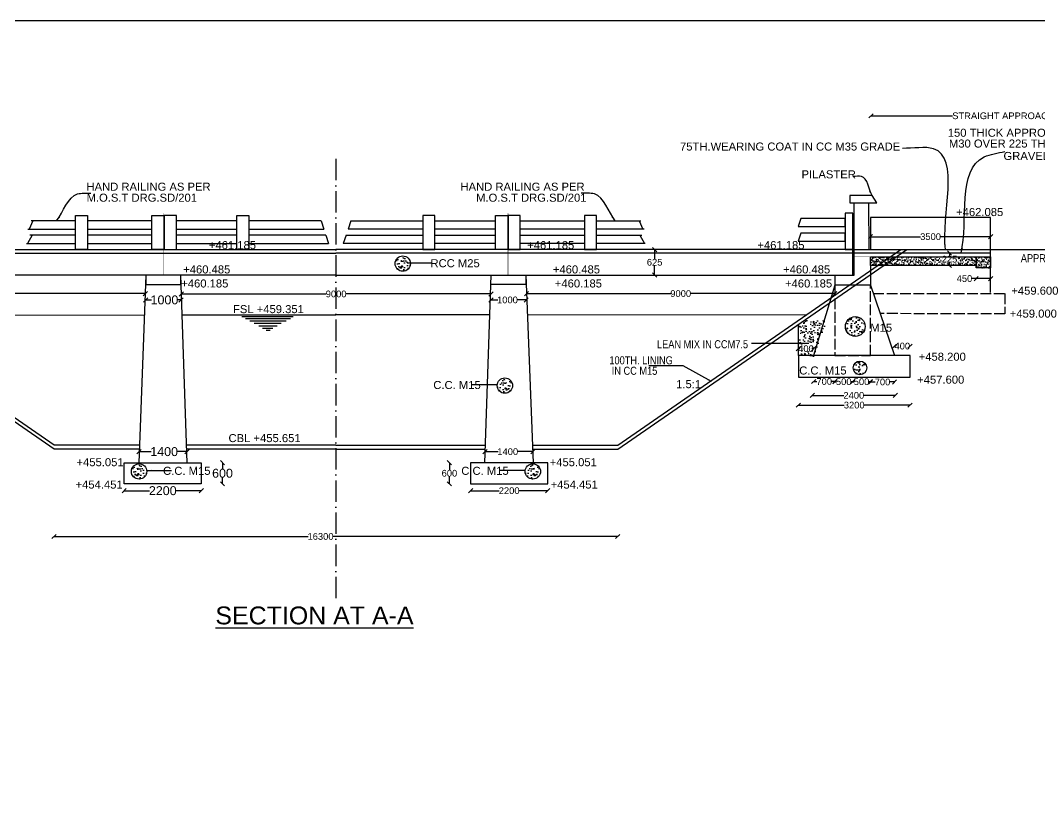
# Model space of a CAD drawing. Header units: millimetres. Extents: x 5124 to 3244763, y 2311 to 45966722.
# Drawn here: x 3200220 to 3223047, y 45949065 to 45966722 of the extents above; entities that cross this region are included whole.
import ezdxf

# ---------------------------------------------------------------- set-up
doc = ezdxf.new("R2010")
doc.units = ezdxf.units.MM
doc.header["$MEASUREMENT"] = 0
doc.linetypes.add('ACAD_ISO02W100', pattern=[15, 12, -3])
doc.linetypes.add('ACAD_ISO10W100', pattern=[18, 12, -3, 0, -3])
for name, color, linetype in [('DIMENSION', 7, 'Continuous'), ('DRAWING', 7, 'Continuous'), ('TEXT', 7, 'Continuous')]:
    doc.layers.add(name, color=color, linetype=linetype)
doc.styles.add('ARIAL NARROW', font='ARIALN.TTF')
doc.styles.get("Standard").update_dxf_attribs({"font": 'arial.ttf', "height": 150})
doc.dimstyles.get("Standard").update_dxf_attribs({"dimtxt": 200, "dimasz": 110, "dimexe": 0.18, "dimexo": 0.0625, "dimgap": 0.09, "dimtad": 0, "dimtih": 1, "dimtoh": 1, "dimdec": 0, "dimzin": 0, "dimdsep": 46, "dimtxsty": 'Standard', "dimblk": 'OBLIQUE', "dimcen": 0.09, "dimse1": 1, "dimse2": 1, "dimadec": 0, "dimazin": 0, "dimtfac": 1, "dimtdec": 0, "dimtofl": 0, "dimtmove": 0, "dimatfit": 3, "dimfxl": 1, "dimtolj": 1, "dimtzin": 0, "dimarcsym": 0})
pattern_1 = [(142.5, (6414575.684, 0), (2.519734324, 77.07295076), [0, -60.8, 0, -68, 0, -65]), (172.5, (6414575.68, 0), (-70.7910682, 112.8858426), [0, -32.8, 0, -54.8, 0, -21]), (212.5, (6414624.884, 0), (-124.56567447, 0.22636214), [0, -20, 0, -72, 0, -94]), (222.5, (6414624.88, 0), (-120.24506418, 35.1070226), [0, -10, 0, -47.2, 0, -54])]

# ---------------------------------------------------------------- blocks, each defined once
blk = doc.blocks.new('_Oblique')
at = {"color": 0, "linetype": 'ByBlock', "lineweight": -2}
blk.add_line((-0.5, -0.5), (0.5, 0.5), dxfattribs=at)
blk = doc.blocks.new('*D30')
at = {"layer": 'Defpoints', "color": 0}
for p in [(3202545, 45956340), (3204273, 45956340), (3204273, 45956186)]:
    blk.add_point(p, dxfattribs=at)
at = {"layer": 'DIMENSION', "color": 0, "lineweight": -2}
for p, q in [((3202545, 45956186), (3203109, 45956186)), ((3204273, 45956186), (3203709, 45956186))]:
    blk.add_line(p, q, dxfattribs=at)
at = {"layer": 'DIMENSION', "color": 0, "lineweight": -2, "xscale": 95, "yscale": 95, "zscale": 95, "rotation": 180}
blk.add_blockref('_Oblique', (3202545, 45956186), dxfattribs=at)
at = {"layer": 'DIMENSION', "color": 0, "lineweight": -2, "xscale": 95, "yscale": 95, "zscale": 95}
blk.add_blockref('_Oblique', (3204273, 45956186), dxfattribs=at)
at = {"layer": 'DIMENSION', "color": 0, "insert": (3203409, 45956186), "char_height": 200, "attachment_point": 5}
blk.add_mtext('\\A1;2200', dxfattribs=at)
blk = doc.blocks.new('*D31')
at = {"layer": 'Defpoints', "color": 0}
for p in [(3203951, 45957061), (3203951, 45956994), (3202878, 45956957)]:
    blk.add_point(p, dxfattribs=at)
at = {"layer": 'DIMENSION', "color": 0, "lineweight": -2}
for p, q in [((3202878, 45957061), (3203151, 45957061)), ((3203951, 45957061), (3203729, 45957061))]:
    blk.add_line(p, q, dxfattribs=at)
at = {"layer": 'DIMENSION', "color": 0, "lineweight": -2, "xscale": 95, "yscale": 95, "zscale": 95, "rotation": 180}
blk.add_blockref('_Oblique', (3202878, 45957061), dxfattribs=at)
at = {"layer": 'DIMENSION', "color": 0, "lineweight": -2, "xscale": 95, "yscale": 95, "zscale": 95}
blk.add_blockref('_Oblique', (3203951, 45957061), dxfattribs=at)
at = {"layer": 'DIMENSION', "color": 0, "insert": (3203440, 45957061), "char_height": 200, "attachment_point": 5}
blk.add_mtext('\\A1;1400', dxfattribs=at)
blk = doc.blocks.new('*D32')
at = {"layer": 'Defpoints', "color": 0}
for p in [(3203817, 45960873), (3203027, 45960846), (3203817, 45960460)]:
    blk.add_point(p, dxfattribs=at)
at = {"layer": 'DIMENSION', "color": 0, "lineweight": -2}
for p, q in [((3203027, 45960460), (3203158, 45960460)), ((3203817, 45960460), (3203736, 45960460))]:
    blk.add_line(p, q, dxfattribs=at)
at = {"layer": 'DIMENSION', "color": 0, "lineweight": -2, "xscale": 95, "yscale": 95, "zscale": 95, "rotation": 180}
blk.add_blockref('_Oblique', (3203027, 45960460), dxfattribs=at)
at = {"layer": 'DIMENSION', "color": 0, "lineweight": -2, "xscale": 95, "yscale": 95, "zscale": 95}
blk.add_blockref('_Oblique', (3203817, 45960460), dxfattribs=at)
at = {"layer": 'DIMENSION', "color": 0, "insert": (3203447, 45960460), "char_height": 200, "attachment_point": 5}
blk.add_mtext('\\A1;1000', dxfattribs=at)
blk = doc.blocks.new('*D33')
at = {"layer": 'Defpoints', "color": 0}
for p in [(3204273, 45956814), (3204747, 45956814), (3204273, 45956340)]:
    blk.add_point(p, dxfattribs=at)
at = {"layer": 'DIMENSION', "color": 0, "lineweight": -2}
for p, q in [((3204747, 45956814), (3204747, 45956679)), ((3204747, 45956340), (3204747, 45956475))]:
    blk.add_line(p, q, dxfattribs=at)
at = {"layer": 'DIMENSION', "color": 0, "lineweight": -2, "xscale": 95, "yscale": 95, "zscale": 95}
for p, rotation in [((3204747, 45956814), 90), ((3204747, 45956340), 270)]:
    blk.add_blockref('_Oblique', p, dxfattribs=dict(at, rotation=rotation))
at = {"layer": 'DIMENSION', "color": 0, "insert": (3204747, 45956577), "char_height": 200, "attachment_point": 5}
blk.add_mtext('\\A1;600', dxfattribs=at)
blk = doc.blocks.new('*D45')
at = {"layer": 'Defpoints', "color": 0}
for p in [(3203020, 45960662), (3196114, 45960565), (3203020, 45960602)]:
    blk.add_point(p, dxfattribs=at)
at = {"layer": 'DIMENSION', "color": 0, "lineweight": -2}
for p, q in [((3196114, 45960602), (3199343, 45960602)), ((3203020, 45960602), (3199791, 45960602))]:
    blk.add_line(p, q, dxfattribs=at)
at = {"layer": 'DIMENSION', "color": 0, "lineweight": -2, "xscale": 95, "yscale": 95, "zscale": 95, "rotation": 180}
blk.add_blockref('_Oblique', (3196114, 45960602), dxfattribs=at)
at = {"layer": 'DIMENSION', "color": 0, "lineweight": -2, "xscale": 95, "yscale": 95, "zscale": 95}
blk.add_blockref('_Oblique', (3203020, 45960602), dxfattribs=at)
at = {"layer": 'DIMENSION', "color": 0, "insert": (3199567, 45960602), "char_height": 150, "attachment_point": 5}
blk.add_mtext('\\A1;9000', dxfattribs=at)
blk = doc.blocks.new('*D53')
at = {"layer": 'Defpoints', "color": 0}
for p in [(3210303, 45956340), (3212031, 45956340), (3210303, 45956186)]:
    blk.add_point(p, dxfattribs=at)
at = {"layer": 'DIMENSION', "color": 0, "lineweight": -2}
for p, q in [((3210303, 45956186), (3210942, 45956186)), ((3212031, 45956186), (3211392, 45956186))]:
    blk.add_line(p, q, dxfattribs=at)
at = {"layer": 'DIMENSION', "color": 0, "lineweight": -2, "xscale": 95, "yscale": 95, "zscale": 95, "rotation": 180}
blk.add_blockref('_Oblique', (3210303, 45956186), dxfattribs=at)
at = {"layer": 'DIMENSION', "color": 0, "lineweight": -2, "xscale": 95, "yscale": 95, "zscale": 95}
blk.add_blockref('_Oblique', (3212031, 45956186), dxfattribs=at)
at = {"layer": 'DIMENSION', "color": 0, "insert": (3211167, 45956186), "char_height": 150, "attachment_point": 5}
blk.add_mtext('\\A1;2200', dxfattribs=at)
blk = doc.blocks.new('*D54')
at = {"layer": 'Defpoints', "color": 0}
for p in [(3210625, 45957061), (3210625, 45956994), (3211698, 45956957)]:
    blk.add_point(p, dxfattribs=at)
at = {"layer": 'DIMENSION', "color": 0, "lineweight": -2}
for p, q in [((3210625, 45957061), (3210919, 45957061)), ((3211698, 45957061), (3211352, 45957061))]:
    blk.add_line(p, q, dxfattribs=at)
at = {"layer": 'DIMENSION', "color": 0, "lineweight": -2, "xscale": 95, "yscale": 95, "zscale": 95, "rotation": 180}
blk.add_blockref('_Oblique', (3210625, 45957061), dxfattribs=at)
at = {"layer": 'DIMENSION', "color": 0, "lineweight": -2, "xscale": 95, "yscale": 95, "zscale": 95}
blk.add_blockref('_Oblique', (3211698, 45957061), dxfattribs=at)
at = {"layer": 'DIMENSION', "color": 0, "insert": (3211135, 45957061), "char_height": 150, "attachment_point": 5}
blk.add_mtext('\\A1;1400', dxfattribs=at)
blk = doc.blocks.new('*D55')
at = {"layer": 'Defpoints', "color": 0}
for p in [(3210759, 45960873), (3211549, 45960846), (3210759, 45960460)]:
    blk.add_point(p, dxfattribs=at)
at = {"layer": 'DIMENSION', "color": 0, "lineweight": -2}
for p, q in [((3210759, 45960460), (3210912, 45960460)), ((3211549, 45960460), (3211346, 45960460))]:
    blk.add_line(p, q, dxfattribs=at)
at = {"layer": 'DIMENSION', "color": 0, "lineweight": -2, "xscale": 95, "yscale": 95, "zscale": 95, "rotation": 180}
blk.add_blockref('_Oblique', (3210759, 45960460), dxfattribs=at)
at = {"layer": 'DIMENSION', "color": 0, "lineweight": -2, "xscale": 95, "yscale": 95, "zscale": 95}
blk.add_blockref('_Oblique', (3211549, 45960460), dxfattribs=at)
at = {"layer": 'DIMENSION', "color": 0, "insert": (3211129, 45960460), "char_height": 150, "attachment_point": 5}
blk.add_mtext('\\A1;1000', dxfattribs=at)
blk = doc.blocks.new('*D56')
at = {"layer": 'Defpoints', "color": 0}
for p in [(3209829, 45956814), (3210303, 45956814), (3210303, 45956340)]:
    blk.add_point(p, dxfattribs=at)
at = {"layer": 'DIMENSION', "color": 0, "lineweight": -2}
for p, q in [((3209829, 45956814), (3209829, 45956654)), ((3209829, 45956340), (3209829, 45956500))]:
    blk.add_line(p, q, dxfattribs=at)
at = {"layer": 'DIMENSION', "color": 0, "lineweight": -2, "xscale": 95, "yscale": 95, "zscale": 95}
for p, rotation in [((3209829, 45956814), 90), ((3209829, 45956340), 270)]:
    blk.add_blockref('_Oblique', p, dxfattribs=dict(at, rotation=rotation))
at = {"layer": 'DIMENSION', "color": 0, "insert": (3209829, 45956577), "char_height": 150, "attachment_point": 5}
blk.add_mtext('\\A1;600', dxfattribs=at)
blk = doc.blocks.new('*D57')
at = {"layer": 'Defpoints', "color": 0}
for p in [(3221627, 45961176), (3221951, 45961176), (3221627, 45960938)]:
    blk.add_point(p, dxfattribs=at)
at = {"layer": 'DIMENSION', "color": 0, "lineweight": -2}
for p, q in [((3221627, 45960938), (3221532, 45960938)), ((3221951, 45960938), (3221627, 45960938))]:
    blk.add_line(p, q, dxfattribs=at)
at = {"layer": 'DIMENSION', "color": 0, "lineweight": -2, "xscale": 95, "yscale": 95, "zscale": 95, "rotation": 180}
blk.add_blockref('_Oblique', (3221627, 45960938), dxfattribs=at)
at = {"layer": 'DIMENSION', "color": 0, "lineweight": -2, "xscale": 95, "yscale": 95, "zscale": 95}
blk.add_blockref('_Oblique', (3221951, 45960938), dxfattribs=at)
at = {"layer": 'DIMENSION', "color": 0, "insert": (3221364, 45960938), "char_height": 150, "attachment_point": 5}
blk.add_mtext('\\A1;450', dxfattribs=at)
blk = doc.blocks.new('*D58')
at = {"layer": 'Defpoints', "color": 0}
for p in [(3221180, 45961509), (3221030, 45961235), (3221180, 45961235)]:
    blk.add_point(p, dxfattribs=at)
at = {"layer": 'DIMENSION', "color": 0, "lineweight": -2}
for p, q in [((3221030, 45961509), (3221030, 45961449)), ((3221030, 45961235), (3221030, 45961295))]:
    blk.add_line(p, q, dxfattribs=at)
at = {"layer": 'DIMENSION', "color": 0, "lineweight": -2, "xscale": 95, "yscale": 95, "zscale": 95}
for p, rotation in [((3221030, 45961509), 90), ((3221030, 45961235), 270)]:
    blk.add_blockref('_Oblique', p, dxfattribs=dict(at, rotation=rotation))
at = {"layer": 'DIMENSION', "color": 0, "insert": (3221030, 45961372), "char_height": 150, "attachment_point": 5}
blk.add_mtext('\\A1;225', dxfattribs=at)
blk = doc.blocks.new('*D59')
at = {"layer": 'Defpoints', "color": 0}
for p in [(3219259, 45961887), (3219259, 45961877), (3221951, 45961887)]:
    blk.add_point(p, dxfattribs=at)
at = {"layer": 'DIMENSION', "color": 0, "lineweight": -2}
for p, q in [((3219259, 45961877), (3220381, 45961877)), ((3221951, 45961877), (3220828, 45961877))]:
    blk.add_line(p, q, dxfattribs=at)
at = {"layer": 'DIMENSION', "color": 0, "lineweight": -2, "xscale": 95, "yscale": 95, "zscale": 95, "rotation": 180}
blk.add_blockref('_Oblique', (3219259, 45961877), dxfattribs=at)
at = {"layer": 'DIMENSION', "color": 0, "lineweight": -2, "xscale": 95, "yscale": 95, "zscale": 95}
blk.add_blockref('_Oblique', (3221951, 45961877), dxfattribs=at)
at = {"layer": 'DIMENSION', "color": 0, "insert": (3220605, 45961877), "char_height": 150, "attachment_point": 5}
blk.add_mtext('\\A1;3500', dxfattribs=at)
blk = doc.blocks.new('*D60')
at = {"layer": 'Defpoints', "color": 0}
for p in [(3219798, 45959425), (3219798, 45959217), (3220145, 45959217)]:
    blk.add_point(p, dxfattribs=at)
at = {"layer": 'DIMENSION', "color": 0, "lineweight": -2}
for p, q in [((3219798, 45959425), (3219803, 45959425)), ((3220145, 45959425), (3220140, 45959425))]:
    blk.add_line(p, q, dxfattribs=at)
at = {"layer": 'DIMENSION', "color": 0, "lineweight": -2, "xscale": 95, "yscale": 95, "zscale": 95, "rotation": 180}
blk.add_blockref('_Oblique', (3219798, 45959425), dxfattribs=at)
at = {"layer": 'DIMENSION', "color": 0, "lineweight": -2, "xscale": 95, "yscale": 95, "zscale": 95}
blk.add_blockref('_Oblique', (3220145, 45959425), dxfattribs=at)
at = {"layer": 'DIMENSION', "color": 0, "insert": (3219972, 45959425), "char_height": 150, "attachment_point": 5}
blk.add_mtext('\\A1;400', dxfattribs=at)
blk = doc.blocks.new('*D61')
at = {"layer": 'Defpoints', "color": 0}
for p in [(3217645, 45959366), (3217645, 45959217), (3217985, 45959217)]:
    blk.add_point(p, dxfattribs=at)
at = {"layer": 'DIMENSION', "color": 0, "lineweight": -2}
for p, q in [((3217645, 45959366), (3217646, 45959366)), ((3217985, 45959366), (3217984, 45959366))]:
    blk.add_line(p, q, dxfattribs=at)
at = {"layer": 'DIMENSION', "color": 0, "lineweight": -2, "xscale": 95, "yscale": 95, "zscale": 95, "rotation": 180}
blk.add_blockref('_Oblique', (3217645, 45959366), dxfattribs=at)
at = {"layer": 'DIMENSION', "color": 0, "lineweight": -2, "xscale": 95, "yscale": 95, "zscale": 95}
blk.add_blockref('_Oblique', (3217985, 45959366), dxfattribs=at)
at = {"layer": 'DIMENSION', "color": 0, "insert": (3217815, 45959366), "char_height": 150, "attachment_point": 5}
blk.add_mtext('\\A1;400', dxfattribs=at)
blk = doc.blocks.new('*D62')
at = {"layer": 'Defpoints', "color": 0}
for p in [(3219259, 45959217), (3219798, 45959217), (3219259, 45958622)]:
    blk.add_point(p, dxfattribs=at)
at = {"layer": 'DIMENSION', "color": 0, "lineweight": -2}
for p, q in [((3219259, 45958622), (3219364, 45958622)), ((3219798, 45958622), (3219694, 45958622))]:
    blk.add_line(p, q, dxfattribs=at)
at = {"layer": 'DIMENSION', "color": 0, "lineweight": -2, "xscale": 95, "yscale": 95, "zscale": 95, "rotation": 180}
blk.add_blockref('_Oblique', (3219259, 45958622), dxfattribs=at)
at = {"layer": 'DIMENSION', "color": 0, "lineweight": -2, "xscale": 95, "yscale": 95, "zscale": 95}
blk.add_blockref('_Oblique', (3219798, 45958622), dxfattribs=at)
at = {"layer": 'DIMENSION', "color": 0, "insert": (3219529, 45958622), "char_height": 150, "attachment_point": 5}
blk.add_mtext('\\A1;700', dxfattribs=at)
blk = doc.blocks.new('*D47')
at = {"layer": 'Defpoints', "color": 0}
for p in [(3218859, 45958627), (3218859, 45958622), (3219259, 45958622)]:
    blk.add_point(p, dxfattribs=at)
at = {"layer": 'DIMENSION', "color": 0, "lineweight": -2}
for p, q in [((3218859, 45958627), (3218894, 45958627)), ((3219259, 45958627), (3219225, 45958627))]:
    blk.add_line(p, q, dxfattribs=at)
at = {"layer": 'DIMENSION', "color": 0, "lineweight": -2, "xscale": 95, "yscale": 95, "zscale": 95, "rotation": 180}
blk.add_blockref('_Oblique', (3218859, 45958627), dxfattribs=at)
at = {"layer": 'DIMENSION', "color": 0, "lineweight": -2, "xscale": 95, "yscale": 95, "zscale": 95}
blk.add_blockref('_Oblique', (3219259, 45958627), dxfattribs=at)
at = {"layer": 'DIMENSION', "color": 0, "insert": (3219059, 45958627), "char_height": 150, "attachment_point": 5}
blk.add_mtext('\\A1;500', dxfattribs=at)
blk = doc.blocks.new('*D48')
at = {"layer": 'Defpoints', "color": 0}
for p in [(3218462, 45958627), (3218462, 45958622), (3218859, 45958622)]:
    blk.add_point(p, dxfattribs=at)
at = {"layer": 'DIMENSION', "color": 0, "lineweight": -2}
for p, q in [((3218462, 45958627), (3218495, 45958627)), ((3218859, 45958627), (3218826, 45958627))]:
    blk.add_line(p, q, dxfattribs=at)
at = {"layer": 'DIMENSION', "color": 0, "lineweight": -2, "xscale": 95, "yscale": 95, "zscale": 95, "rotation": 180}
blk.add_blockref('_Oblique', (3218462, 45958627), dxfattribs=at)
at = {"layer": 'DIMENSION', "color": 0, "lineweight": -2, "xscale": 95, "yscale": 95, "zscale": 95}
blk.add_blockref('_Oblique', (3218859, 45958627), dxfattribs=at)
at = {"layer": 'DIMENSION', "color": 0, "insert": (3218660, 45958627), "char_height": 150, "attachment_point": 5}
blk.add_mtext('\\A1;500', dxfattribs=at)
blk = doc.blocks.new('*D49')
at = {"layer": 'Defpoints', "color": 0}
for p in [(3217985, 45959217), (3217985, 45958632), (3218462, 45958622)]:
    blk.add_point(p, dxfattribs=at)
at = {"layer": 'DIMENSION', "color": 0, "lineweight": -2}
for p, q in [((3217985, 45958632), (3218058, 45958632)), ((3218462, 45958632), (3218388, 45958632))]:
    blk.add_line(p, q, dxfattribs=at)
at = {"layer": 'DIMENSION', "color": 0, "lineweight": -2, "xscale": 95, "yscale": 95, "zscale": 95, "rotation": 180}
blk.add_blockref('_Oblique', (3217985, 45958632), dxfattribs=at)
at = {"layer": 'DIMENSION', "color": 0, "lineweight": -2, "xscale": 95, "yscale": 95, "zscale": 95}
blk.add_blockref('_Oblique', (3218462, 45958632), dxfattribs=at)
at = {"layer": 'DIMENSION', "color": 0, "insert": (3218223, 45958632), "char_height": 150, "attachment_point": 5}
blk.add_mtext('\\A1;700', dxfattribs=at)
blk = doc.blocks.new('*D50')
at = {"layer": 'Defpoints', "color": 0}
for p in [(3217955, 45958321), (3217955, 45958321), (3219817, 45958312)]:
    blk.add_point(p, dxfattribs=at)
at = {"layer": 'DIMENSION', "color": 0, "lineweight": -2}
for p, q in [((3217955, 45958321), (3218661, 45958321)), ((3219817, 45958321), (3219111, 45958321))]:
    blk.add_line(p, q, dxfattribs=at)
at = {"layer": 'DIMENSION', "color": 0, "lineweight": -2, "xscale": 95, "yscale": 95, "zscale": 95, "rotation": 180}
blk.add_blockref('_Oblique', (3217955, 45958321), dxfattribs=at)
at = {"layer": 'DIMENSION', "color": 0, "lineweight": -2, "xscale": 95, "yscale": 95, "zscale": 95}
blk.add_blockref('_Oblique', (3219817, 45958321), dxfattribs=at)
at = {"layer": 'DIMENSION', "color": 0, "insert": (3218886, 45958321), "char_height": 150, "attachment_point": 5}
blk.add_mtext('\\A1;2400', dxfattribs=at)
blk = doc.blocks.new('*D51')
at = {"layer": 'Defpoints', "color": 0}
for p in [(3217645, 45958872), (3220145, 45958872), (3217645, 45958103)]:
    blk.add_point(p, dxfattribs=at)
at = {"layer": 'DIMENSION', "color": 0, "lineweight": -2}
for p, q in [((3217645, 45958103), (3218671, 45958103)), ((3220145, 45958103), (3219119, 45958103))]:
    blk.add_line(p, q, dxfattribs=at)
at = {"layer": 'DIMENSION', "color": 0, "lineweight": -2, "xscale": 95, "yscale": 95, "zscale": 95, "rotation": 180}
blk.add_blockref('_Oblique', (3217645, 45958103), dxfattribs=at)
at = {"layer": 'DIMENSION', "color": 0, "lineweight": -2, "xscale": 95, "yscale": 95, "zscale": 95}
blk.add_blockref('_Oblique', (3220145, 45958103), dxfattribs=at)
at = {"layer": 'DIMENSION', "color": 0, "insert": (3218895, 45958103), "char_height": 150, "attachment_point": 5}
blk.add_mtext('\\A1;3200', dxfattribs=at)
blk = doc.blocks.new('*D63')
at = {"layer": 'Defpoints', "color": 0}
for p in [(3211556, 45960662), (3211556, 45960602), (3218462, 45960565)]:
    blk.add_point(p, dxfattribs=at)
at = {"layer": 'DIMENSION', "color": 0, "lineweight": -2}
for p, q in [((3211556, 45960602), (3214785, 45960602)), ((3218462, 45960602), (3215233, 45960602))]:
    blk.add_line(p, q, dxfattribs=at)
at = {"layer": 'DIMENSION', "color": 0, "lineweight": -2, "xscale": 95, "yscale": 95, "zscale": 95, "rotation": 180}
blk.add_blockref('_Oblique', (3211556, 45960602), dxfattribs=at)
at = {"layer": 'DIMENSION', "color": 0, "lineweight": -2, "xscale": 95, "yscale": 95, "zscale": 95}
blk.add_blockref('_Oblique', (3218462, 45960602), dxfattribs=at)
at = {"layer": 'DIMENSION', "color": 0, "insert": (3215009, 45960602), "char_height": 150, "attachment_point": 5}
blk.add_mtext('\\A1;9000', dxfattribs=at)
blk = doc.blocks.new('*D52')
at = {"layer": 'Defpoints', "color": 0}
for p in [(3219269, 45964584), (3219269, 45964496), (3225846, 45964496)]:
    blk.add_point(p, dxfattribs=at)
at = {"layer": 'DIMENSION', "color": 0, "lineweight": -2}
for p, q in [((3219269, 45964584), (3221100, 45964584)), ((3225846, 45964584), (3224015, 45964584))]:
    blk.add_line(p, q, dxfattribs=at)
at = {"layer": 'DIMENSION', "color": 0, "lineweight": -2, "xscale": 95, "yscale": 95, "zscale": 95, "rotation": 180}
blk.add_blockref('_Oblique', (3219269, 45964584), dxfattribs=at)
at = {"layer": 'DIMENSION', "color": 0, "lineweight": -2, "xscale": 95, "yscale": 95, "zscale": 95}
blk.add_blockref('_Oblique', (3225846, 45964584), dxfattribs=at)
at = {"layer": 'DIMENSION', "color": 0, "insert": (3222557, 45964584), "char_height": 150, "attachment_point": 5}
blk.add_mtext('\\A1;STRAIGHT APPROACH 15000', dxfattribs=at)
blk = doc.blocks.new('*D64')
at = {"layer": 'Defpoints', "color": 0}
for p in [(3203823, 45960739), (3210760, 45960802), (3210760, 45960594)]:
    blk.add_point(p, dxfattribs=at)
at = {"layer": 'DIMENSION', "color": 0, "lineweight": -2}
for p, q in [((3203823, 45960594), (3207068, 45960594)), ((3210760, 45960594), (3207515, 45960594))]:
    blk.add_line(p, q, dxfattribs=at)
at = {"layer": 'DIMENSION', "color": 0, "lineweight": -2, "xscale": 95, "yscale": 95, "zscale": 95, "rotation": 180}
blk.add_blockref('_Oblique', (3203823, 45960594), dxfattribs=at)
at = {"layer": 'DIMENSION', "color": 0, "lineweight": -2, "xscale": 95, "yscale": 95, "zscale": 95}
blk.add_blockref('_Oblique', (3210760, 45960594), dxfattribs=at)
at = {"layer": 'DIMENSION', "color": 0, "insert": (3207292, 45960594), "char_height": 150, "attachment_point": 5}
blk.add_mtext('\\A1;9000', dxfattribs=at)
blk = doc.blocks.new('*D65')
at = {"layer": 'Defpoints', "color": 0}
for p in [(3214425, 45961587), (3214425, 45961587), (3214425, 45961018)]:
    blk.add_point(p, dxfattribs=at)
at = {"layer": 'DIMENSION', "color": 0, "lineweight": -2}
for p, q in [((3214425, 45961587), (3214425, 45961379)), ((3214425, 45961018), (3214425, 45961226))]:
    blk.add_line(p, q, dxfattribs=at)
at = {"layer": 'DIMENSION', "color": 0, "lineweight": -2, "xscale": 95, "yscale": 95, "zscale": 95}
for p, rotation in [((3214425, 45961587), 90), ((3214425, 45961018), 270)]:
    blk.add_blockref('_Oblique', p, dxfattribs=dict(at, rotation=rotation))
at = {"layer": 'DIMENSION', "color": 0, "insert": (3214425, 45961303), "char_height": 150, "attachment_point": 5}
blk.add_mtext('\\A1;625', dxfattribs=at)
blk = doc.blocks.new('*D66')
at = {"layer": 'Defpoints', "color": 0}
for p in [(3200976, 45957118), (3213599, 45957118), (3213599, 45955160)]:
    blk.add_point(p, dxfattribs=at)
at = {"layer": 'DIMENSION', "color": 0, "lineweight": -2}
for p, q in [((3200976, 45955160), (3206666, 45955160)), ((3213599, 45955160), (3207217, 45955160))]:
    blk.add_line(p, q, dxfattribs=at)
at = {"layer": 'DIMENSION', "color": 0, "lineweight": -2, "xscale": 95, "yscale": 95, "zscale": 95, "rotation": 180}
blk.add_blockref('_Oblique', (3200976, 45955160), dxfattribs=at)
at = {"layer": 'DIMENSION', "color": 0, "lineweight": -2, "xscale": 95, "yscale": 95, "zscale": 95}
blk.add_blockref('_Oblique', (3213599, 45955160), dxfattribs=at)
at = {"layer": 'DIMENSION', "color": 0, "insert": (3206942, 45955160), "char_height": 150, "attachment_point": 5}
blk.add_mtext('\\A1;16300', dxfattribs=at)

msp = doc.modelspace()

# ---------------------------------------------------------------- hatches: boundary and pattern name
at = {"layer": 'DRAWING'}
h = msp.add_hatch(dxfattribs=at)
h.set_pattern_fill('AR-CONC', color=256, scale=30)
h.set_pattern_definition([(50, (87281.4, 6048.5), (215.1780548, -18.8256405), [22.5, -247.5]), (355, (87281.4, 6048.5), (-41.6254001, 225.6576401), [18, -198]), (100.45144446, (87299.33, 6046.93), (173.552654, 206.8319973), [19.1220576, -210.3426336]), (46.1842, (87281.4, 6108.5), (320.1723992, -49.6557842), [33.75, -371.25]), (96.6356355, (87308.1, 6104.36), (280.3985837, 292.2355802), [28.6831026, -315.514128]), (351.184164, (87281.4, 6108.5), (280.3985835, 292.23558), [27, -297.0000003]), (21, (87311.4, 6093.5), (179.07211564, -120.7856672), [22.5, -247.5]), (326, (87311.4, 6093.5), (72.9945996, 217.5450135), [18, -198]), (71.45144474, (87326.33, 6083.43), (252.066713, 96.7593458), [19.122057, -210.3426336]), (37.5, (87281.4, 6048.496), (3.6479566, 99.86815615), [0, -195.6, 0, -201, 0, -198.75]), (7.5, (87281.4, 6048.5), (78.92086123, 118.32351356), [0, -114.6, 0, -191.1, 0, -75.75]), (327.5, (87214.5, 6048.496), (160.14673085, -6.76646152), [0, -75, 0, -234, 0, -310.5]), (317.5, (87184.5, 6048.5), (174.9558508, 30.0314947), [0, -97.5, 0, -155.4, 0, -220.5])])
h.paths.add_polyline_path([(3208955.9, 45961273.2, 1), (3208612, 45961273.2, 1)])
h = msp.add_hatch(dxfattribs=at)
h.set_pattern_fill('AR-SAND', color=256, scale=40)
h.set_pattern_definition(pattern_1)
h.paths.add_polyline_path([(3219840.1, 45961427.5), (3219710.2, 45961427.5), (3219431.3, 45961235), (3219561.2, 45961235)])
h.paths.add_polyline_path([(3219710.2, 45961427.5), (3219259.4, 45961427.5), (3219259.4, 45961235), (3219431.3, 45961235)])
h = msp.add_hatch(dxfattribs=at)
h.set_pattern_fill('AR-SAND', color=256, scale=40)
h.set_pattern_definition(pattern_1)
h.paths.add_polyline_path([(3219840.1, 45961427.5), (3221627.2, 45961427.5), (3221627.2, 45961235), (3219561.2, 45961235)])
h.paths.add_polyline_path([(3221627.2, 45961427.5), (3221950.6, 45961427.5), (3221950.6, 45961175.5), (3221627.2, 45961175.5)])
h = msp.add_hatch(dxfattribs=at)
h.set_pattern_fill('AR-CONC', color=256, scale=30)
h.set_pattern_definition([(130, (6332606.07, -352.7), (-215.1780548, -18.8256405), [22.5, -247.5]), (185, (6332606.07, -352.7), (41.6254001, 225.6576401), [18, -198]), (79.54855554, (6332588.14, -354.27), (-173.552654, 206.8319973), [19.1220576, -210.3426336]), (133.8158, (6332606.07, -292.7), (-320.1723992, -49.6557842), [33.75, -371.25]), (83.3643645, (6332579.4, -296.84), (-280.3985837, 292.2355802), [28.6831026, -315.514128]), (188.815836, (6332606.07, -292.7), (-280.3985835, 292.23558), [27, -297.0000003]), (159, (6332576.07, -307.7), (-179.07211564, -120.7856672), [22.5, -247.5]), (214, (6332576.07, -307.7), (-72.9945996, 217.5450135), [18, -198]), (108.54855526, (6332561.15, -317.77), (-252.066713, 96.7593458), [19.122057, -210.3426336]), (142.5, (6332606.07, -352.706), (-3.6479566, 99.86815615), [0, -195.6, 0, -201, 0, -198.75]), (172.5, (6332606.07, -352.71), (-78.92086123, 118.32351356), [0, -114.6, 0, -191.1, 0, -75.75]), (212.5, (6332672.97, -352.71), (-160.14673085, -6.76646152), [0, -75, 0, -234, 0, -310.5]), (222.5, (6332702.97, -352.7), (-174.9558508, 30.0314947), [0, -97.5, 0, -155.4, 0, -220.5])])
h.paths.add_polyline_path([(3217673.6, 45959931.5), (3217769.2, 45959997.5), (3218282, 45959997.5), (3217985.9, 45959189.3), (3217669.6, 45959189.3)])
h = msp.add_hatch(dxfattribs=at)
h.set_pattern_fill('AR-CONC', color=256, scale=30)
h.set_pattern_definition([(130, (6332753.34, -332.57), (-215.1780548, -18.8256405), [22.5, -247.5]), (185, (6332753.34, -332.57), (41.6254001, 225.6576401), [18, -198]), (79.54855554, (6332735.4, -334.13), (-173.552654, 206.8319973), [19.1220576, -210.3426336]), (133.8158, (6332753.34, -272.57), (-320.1723992, -49.6557842), [33.75, -371.25]), (83.3643645, (6332726.66, -276.7), (-280.3985837, 292.2355802), [28.6831026, -315.514128]), (188.815836, (6332753.34, -272.57), (-280.3985835, 292.23558), [27, -297.0000003]), (159, (6332723.34, -287.57), (-179.07211564, -120.7856672), [22.5, -247.5]), (214, (6332723.34, -287.57), (-72.9945996, 217.5450135), [18, -198]), (108.54855526, (6332708.42, -297.63), (-252.066713, 96.7593458), [19.122057, -210.3426336]), (142.5, (6332753.34, -332.566), (-3.6479566, 99.86815615), [0, -195.6, 0, -201, 0, -198.75]), (172.5, (6332753.34, -332.57), (-78.92086123, 118.32351356), [0, -114.6, 0, -191.1, 0, -75.75]), (212.5, (6332820.24, -332.566), (-160.14673085, -6.76646152), [0, -75, 0, -234, 0, -310.5]), (222.5, (6332850.24, -332.57), (-174.9558508, 30.0314947), [0, -97.5, 0, -155.4, 0, -220.5])])
h.paths.add_polyline_path([(3219140.8, 45959864, 1), (3218696.9, 45959864, 1)])
h.paths.add_polyline_path([(3219177.3, 45958936.9, 1), (3218871.4, 45958936.9, 1)])
h = msp.add_hatch(dxfattribs=at)
h.set_pattern_fill('AR-CONC', color=256, scale=30)
h.set_pattern_definition([(130, (6332573.45, 3315.73), (-215.1780548, -18.8256405), [22.5, -247.5]), (185, (6332573.45, 3315.73), (41.6254001, 225.6576401), [18, -198]), (79.54855554, (6332555.52, 3314.16), (-173.552654, 206.8319973), [19.1220576, -210.3426336]), (133.8158, (6332573.45, 3375.73), (-320.1723992, -49.6557842), [33.75, -371.25]), (83.3643645, (6332546.77, 3371.6), (-280.3985837, 292.2355802), [28.6831026, -315.514128]), (188.815836, (6332573.45, 3375.73), (-280.3985835, 292.23558), [27, -297.0000003]), (159, (6332543.45, 3360.73), (-179.07211564, -120.7856672), [22.5, -247.5]), (214, (6332543.45, 3360.73), (-72.9945996, 217.5450135), [18, -198]), (108.54855526, (6332528.53, 3350.66), (-252.066713, 96.7593458), [19.122057, -210.3426336]), (142.5, (6332573.45, 3315.73), (-3.6479566, 99.86815615), [0, -195.6, 0, -201, 0, -198.75]), (172.5, (6332573.45, 3315.73), (-78.92086123, 118.32351356), [0, -114.6, 0, -191.1, 0, -75.75]), (212.5, (6332640.35, 3315.73), (-160.14673085, -6.76646152), [0, -75, 0, -234, 0, -310.5]), (222.5, (6332670.35, 3315.73), (-174.9558508, 30.0314947), [0, -97.5, 0, -155.4, 0, -220.5])])
h.paths.add_polyline_path([(3211242.9, 45958540.5, 1), (3210898.9, 45958540.5, 1)])
h = msp.add_hatch(dxfattribs=at)
h.set_pattern_fill('AR-CONC', color=256, scale=30)
h.set_pattern_definition([(50, (81375.74, 1393.5), (215.1780548, -18.8256405), [22.5, -247.5]), (355, (81375.74, 1393.5), (-41.6254001, 225.6576401), [18, -198]), (100.45144446, (81393.67, 1391.93), (173.552654, 206.8319973), [19.1220576, -210.3426336]), (46.1842, (81375.74, 1453.5), (320.1723992, -49.6557842), [33.75, -371.25]), (96.6356355, (81402.42, 1449.36), (280.3985837, 292.2355802), [28.6831026, -315.514128]), (351.184164, (81375.74, 1453.5), (280.3985835, 292.23558), [27, -297.0000003]), (21, (81405.74, 1438.5), (179.07211564, -120.7856672), [22.5, -247.5]), (326, (81405.74, 1438.5), (72.9945996, 217.5450135), [18, -198]), (71.45144474, (81420.66, 1428.43), (252.066713, 96.7593458), [19.122057, -210.3426336]), (37.5, (81375.74, 1393.5), (3.6479566, 99.86815615), [0, -195.6, 0, -201, 0, -198.75]), (7.5, (81375.74, 1393.5), (78.92086123, 118.32351356), [0, -114.6, 0, -191.1, 0, -75.75]), (327.5, (81308.84, 1393.5), (160.14673085, -6.76646152), [0, -75, 0, -234, 0, -310.5]), (317.5, (81278.84, 1393.5), (174.9558508, 30.0314947), [0, -97.5, 0, -155.4, 0, -220.5])])
h.paths.add_polyline_path([(3203050.3, 45956618.2, 1), (3202706.3, 45956618.2, 1)])
h = msp.add_hatch(dxfattribs=at)
h.set_pattern_fill('AR-CONC', color=256, scale=30)
h.set_pattern_definition([(130, (6333199.95, 1393.5), (-215.1780548, -18.8256405), [22.5, -247.5]), (185, (6333199.95, 1393.5), (41.6254001, 225.6576401), [18, -198]), (79.54855554, (6333182.01, 1391.93), (-173.552654, 206.8319973), [19.1220576, -210.3426336]), (133.8158, (6333199.95, 1453.5), (-320.1723992, -49.6557842), [33.75, -371.25]), (83.3643645, (6333173.26, 1449.36), (-280.3985837, 292.2355802), [28.6831026, -315.514128]), (188.815836, (6333199.95, 1453.5), (-280.3985835, 292.23558), [27, -297.0000003]), (159, (6333169.95, 1438.5), (-179.07211564, -120.7856672), [22.5, -247.5]), (214, (6333169.95, 1438.5), (-72.9945996, 217.5450135), [18, -198]), (108.54855526, (6333155.02, 1428.43), (-252.066713, 96.7593458), [19.122057, -210.3426336]), (142.5, (6333199.945, 1393.5), (-3.6479566, 99.86815615), [0, -195.6, 0, -201, 0, -198.75]), (172.5, (6333199.95, 1393.5), (-78.92086123, 118.32351356), [0, -114.6, 0, -191.1, 0, -75.75]), (212.5, (6333266.845, 1393.5), (-160.14673085, -6.76646152), [0, -75, 0, -234, 0, -310.5]), (222.5, (6333296.85, 1393.5), (-174.9558508, 30.0314947), [0, -97.5, 0, -155.4, 0, -220.5])])
h.paths.add_polyline_path([(3211869.4, 45956618.2, 1), (3211525.4, 45956618.2, 1)])

# ---------------------------------------------------------------- linework, layer by layer
at = {"layer": 'DIMENSION'}
for points in [[(3218796.3, 45962635), (3219398, 45962635), (3219294.9, 45962799.8), (3218796.3, 45962799.8)], [(3218689.6, 45962286.4), (3217699.2, 45962286.4), (3217642.4, 45962107.6), (3218689.6, 45962107.6)], [(3218689.6, 45961957.8), (3217699.2, 45961957.8), (3217642.4, 45961779), (3218689.6, 45961779)], [(3219259.4, 45961427.5), (3221627.2, 45961427.5), (3221627.2, 45961235), (3219259.4, 45961235)], [(3221627.2, 45961427.5), (3221950.6, 45961427.5), (3221950.6, 45961175.5), (3221627.2, 45961175.5)], [(3220145.1, 45959216.9), (3217645.1, 45959216.9), (3217645.1, 45958726.2), (3220145.1, 45958726.2)]]:
    msp.add_lwpolyline(points, close=True, dxfattribs=at)
for points in [[(3218861, 45961018.3), (3218894.4, 45961018.3), (3218894.4, 45962635), (3219217.6, 45962635), (3219219.4, 45961587)], [(3207287.8, 45961018.3), (3195714.7, 45961018.3), (3195714.7, 45962403.8), (3195886.1, 45962403.8), (3195886.1, 45961587), (3195714.7, 45961587), (3183540.6, 45961587)], [(3200500.2, 45962234), (3200417.3, 45962047.8)], [(3206954.6, 45962234), (3207016.2, 45962047.8)], [(3207287.8, 45961018.3), (3218861, 45961018.3), (3218861, 45962403.8), (3218689.6, 45962403.8), (3218689.6, 45961587), (3218861, 45961587), (3231035.1, 45961587)], [(3207621.1, 45962234), (3207559.4, 45962047.8)], [(3214075.5, 45962234), (3214158.4, 45962047.8)], [(3221950.6, 45960628.1), (3221950.6, 45962307.8), (3219258.6, 45962307.8), (3219258.6, 45961587)], [(3200482.6, 45961912.7), (3200380.2, 45961726.5)], [(3207061, 45961912.7), (3207122.6, 45961726.5)], [(3207514.7, 45961912.7), (3207453.1, 45961726.5)], [(3214093.1, 45961912.7), (3214195.5, 45961726.5)], [(3200976.4, 45957117.9), (3194504.7, 45961587)], [(3200976.4, 45957207.6), (3194634.5, 45961587)], [(3195714.7, 45961587), (3207287.8, 45961587)], [(3218861, 45961587), (3207287.8, 45961587)], [(3213599.2, 45957207.6), (3219941.1, 45961587)], [(3213599.2, 45957117.9), (3220071, 45961587)], [(3192625, 45961509.3), (3207287.8, 45961509.3)], [(3221950.6, 45961509.3), (3207287.8, 45961509.3)], [(3219259.4, 45961235), (3219259.4, 45960790.4), (3218468.3, 45960790.4), (3218468.3, 45961018.3)], [(3218461.7, 45960790.4), (3217984.8, 45959216.9)], [(3219259.4, 45960790.4), (3219798.4, 45959216.9)], [(3196755.6, 45960122.3), (3202999.3, 45960127)], [(3203842.4, 45960127.7), (3207287.8, 45960127.7)], [(3210733.3, 45960127.7), (3207287.8, 45960127.7)], [(3217820.1, 45960122.3), (3211576.3, 45960127)], [(3217645.1, 45959216.9), (3217646.2, 45959912.6)], [(3202887.2, 45957206.3), (3200976.4, 45957207.6)], [(3202883.7, 45957116.6), (3200976.4, 45957117.9)], [(3207287.8, 45957203.2), (3203943.4, 45957205.5)], [(3207287.8, 45957113.5), (3203946.5, 45957115.8)], [(3207287.8, 45957203.2), (3210632.3, 45957205.5)], [(3207287.8, 45957113.5), (3210629.2, 45957115.8)], [(3211688.5, 45957206.3), (3213599.2, 45957207.6)], [(3211692, 45957116.6), (3213599.2, 45957117.9)]]:
    msp.add_lwpolyline(points, dxfattribs=at)
at = {"layer": 'DIMENSION', "const_width": 10}
for points in [[(3203433.9, 45961018.3), (3203433.9, 45962401.7)], [(3211141.8, 45961018.3), (3211141.8, 45962401.7)], [(3218894.4, 45961427.5), (3221950.6, 45961427.5)]]:
    msp.add_lwpolyline(points, dxfattribs=at)
at = {"layer": 'DRAWING'}
for points in [[(3179889.2, 45966722.4), (3244762.8, 45966722.4), (3244762.8, 45923615.6), (3179889.2, 45923615.6)], [(3201722.3, 45961587), (3201453.3, 45961587), (3201453.3, 45962353.9), (3201722.3, 45962353.9)], [(3203433.9, 45961587), (3203164.9, 45961587), (3203164.9, 45962353.9), (3203433.9, 45962353.9)], [(3203441.7, 45961587), (3203716.8, 45961587), (3203716.8, 45962350.7), (3203441.7, 45962350.7)], [(3205340.1, 45961587), (3205071.1, 45961587), (3205071.1, 45962353.9), (3205340.1, 45962353.9)], [(3209235.6, 45961587), (3209504.6, 45961587), (3209504.6, 45962353.9), (3209235.6, 45962353.9)], [(3211134, 45961587), (3210858.9, 45961587), (3210858.9, 45962350.7), (3211134, 45962350.7)], [(3211141.8, 45961587), (3211410.8, 45961587), (3211410.8, 45962353.9), (3211141.8, 45962353.9)], [(3212853.4, 45961587), (3213122.4, 45961587), (3213122.4, 45962353.9), (3212853.4, 45962353.9)], [(3202545.1, 45956814.4), (3204273, 45956814.4), (3204273, 45956339.6), (3202545.1, 45956339.6)], [(3212030.6, 45956814.4), (3210302.7, 45956814.4), (3210302.7, 45956339.6), (3212030.6, 45956339.6)]]:
    msp.add_lwpolyline(points, close=True, dxfattribs=at)
at = {"layer": 'DRAWING', "linetype": 'ACAD_ISO10W100', "ltscale": 40}
for points in [[(3207287.8, 45963619.5), (3207287.8, 45954877)], [(3207287.8, 45963619.5), (3207287.8, 45953758.5)]]:
    msp.add_lwpolyline(points, dxfattribs=at)
at = {"layer": 'DRAWING'}
for points in [[(3200384.9, 45962047.8), (3201453.3, 45962047.8), (3201453.3, 45962234), (3200459.8, 45962234)], [(3201722.3, 45962047.8), (3203164.9, 45962047.8), (3203164.9, 45962234), (3201722.3, 45962234)], [(3205070.8, 45962234), (3203716.8, 45962234)], [(3206954.6, 45962234), (3205340.1, 45962234)], [(3207621.1, 45962234), (3209235.6, 45962234)], [(3209504.8, 45962234), (3210858.9, 45962234)], [(3212853.4, 45962047.8), (3211410.8, 45962047.8), (3211410.8, 45962234), (3212853.4, 45962234)], [(3214190.8, 45962047.8), (3213122.4, 45962047.8), (3213122.4, 45962234), (3214115.9, 45962234)], [(3203716.8, 45962047.8), (3205070.8, 45962047.8)], [(3205340.1, 45962047.8), (3207016.2, 45962047.8)], [(3209235.6, 45962047.8), (3207559.4, 45962047.8)], [(3210858.9, 45962047.8), (3209504.8, 45962047.8)], [(3200358.9, 45961726.5), (3201453.3, 45961726.5), (3201453.3, 45961912.7), (3200435.3, 45961912.7)], [(3201722.3, 45961726.5), (3203164.9, 45961726.5), (3203164.9, 45961912.7), (3201722.3, 45961912.7)], [(3205070.8, 45961912.7), (3203716.8, 45961912.7)], [(3207061, 45961912.7), (3205340.1, 45961912.7)], [(3207514.7, 45961912.7), (3209235.6, 45961912.7)], [(3209504.8, 45961912.7), (3210858.9, 45961912.7)], [(3212853.4, 45961726.5), (3211410.8, 45961726.5), (3211410.8, 45961912.7), (3212853.4, 45961912.7)], [(3214216.7, 45961726.5), (3213122.4, 45961726.5), (3213122.4, 45961912.7), (3214140.4, 45961912.7)], [(3203716.8, 45961726.5), (3205070.8, 45961726.5)], [(3205340.1, 45961726.5), (3207122.6, 45961726.5)], [(3209235.6, 45961726.5), (3207453.1, 45961726.5)], [(3210858.9, 45961726.5), (3209504.8, 45961726.5)], [(3203956.9, 45956814.4), (3203811.6, 45961018.3), (3203033.6, 45961018.3), (3202872.1, 45956814.4)], [(3203033.6, 45961018.3), (3203033.6, 45960805.5), (3203815.7, 45960802.5), (3203811.6, 45961018.3)], [(3210618.8, 45956814.4), (3210764.1, 45961018.3), (3211542.1, 45961018.3), (3211703.6, 45956814.4)], [(3211542.1, 45961018.3), (3211542.1, 45960805.5), (3210760, 45960802.5), (3210764.1, 45961018.3)], [(3205183, 45960085.9), (3206330.3, 45960085.9)], [(3205258.9, 45960044), (3206272.1, 45960044)], [(3205356.3, 45959995.3), (3206174.7, 45959995.3)], [(3205453.7, 45959938.8), (3206058.5, 45959938.8)], [(3205557.4, 45959880.8), (3205970.5, 45959880.8)], [(3205643.8, 45959830.5), (3205874.7, 45959830.5)], [(3205725.5, 45959780.3), (3205811.9, 45959780.3)]]:
    msp.add_lwpolyline(points, dxfattribs=at)
at = {"layer": 'DRAWING', "linetype": 'ACAD_ISO02W100', "ltscale": 20}
msp.add_lwpolyline([(3219259.4, 45960790.4), (3218461.7, 45960790.4), (3218461.7, 45959216.9), (3219259.4, 45959216.9)], close=True, dxfattribs=at)
msp.add_lwpolyline([(3219322.1, 45960607.6), (3222269.2, 45960607.6), (3222269.2, 45960148), (3219477.6, 45960153.5)], dxfattribs=at)
at = {"layer": 'DRAWING'}
for centre, radius in [((3208783.9, 45961273.2), 172), ((3218918.9, 45959864), 221.9), ((3219024.3, 45958936.9), 152.9), ((3211070.9, 45958540.5), 172), ((3202878.3, 45956618.2), 172), ((3211697.4, 45956618.2), 172)]:
    msp.add_circle(centre, radius, dxfattribs=at)

# ---------------------------------------------------------------- texts
for p in [(3201703.2, 45962660.4), (3210426.8, 45962660.4)]:
    msp.add_text('M.O.S.T DRG.SD/201', height=180, dxfattribs=at).set_placement(p)
at = {"layer": 'TEXT'}
for s, height, p in [('150 THICK APPROACH SLAB IN RCC', 180, (3220990.7, 45964115.5)), ('75TH.WEARING COAT IN CC M35 GRADE', 180, (3214993.7, 45963805.9)), ('M30 OVER 225 THICK COMPACTED', 180, (3221016.2, 45963873)), ('GRAVEL BASE AT OMC', 180, (3222238.8, 45963595.3)), (' PILASTER', 180, (3217645.9, 45963183.3)), ('HAND RAILING AS PER ', 180, (3201700.7, 45962906.5)), ('HAND RAILING AS PER ', 180, (3210077.2, 45962906.5)), ('+462.085', 180, (3221177.2, 45962338.7)), ('+461.185', 180, (3204442.1, 45961598.1)), ('+461.185', 180, (3211570.8, 45961598.1)), ('+461.185', 180, (3216726.3, 45961598.1)), ('RCC M25', 180, (3209404.3, 45961192.2)), ('+460.485', 180, (3203866.6, 45961053.6)), ('+460.485', 180, (3212146.3, 45961053.6)), ('+460.485', 180, (3217301.8, 45961053.6)), ('+460.185', 180, (3203823.2, 45960738.8)), ('+460.185', 180, (3212189.8, 45960738.8)), ('+460.185', 180, (3217345.3, 45960738.8)), ('+459.600', 180, (3222413.6, 45960577.6)), ('FSL +459.351', 180, (3204982.4, 45960163.9)), ('+459.000', 180, (3222379, 45960063.9)), (' M15 ', 180, (3219184.6, 45959747.8)), ('+458.200', 180, (3220339.3, 45959097.8)), ('C.C. M15 ', 180, (3217663, 45958789.5)), ('C.C. M15  ', 180, (3209468.5, 45958464.1)), ('1.5:1', 180, (3214906.5, 45958483.1)), ('+457.600', 180, (3220304.7, 45958584.2)), ('CBL +455.651', 180, (3204882, 45957274.6)), ('+455.051', 180, (3201477, 45956735.1)), ('+455.051', 180, (3212075, 45956735.1)), ('C.C. M15  ', 180, (3203416.2, 45956541.9)), ('C.C. M15  ', 180, (3210095, 45956541.9)), ('+454.451', 180, (3201455.9, 45956233.9)), ('+454.451', 180, (3212096.2, 45956233.9)), ('%%USECTION AT A-A', 400, (3204586.8, 45953192.2))]:
    msp.add_text(s, height=height, dxfattribs=at).set_placement(p)
at = {"layer": 'TEXT', "style": 'ARIAL NARROW'}
for s, p in [('APPROACH SLAB', (3222625.9, 45961305.3)), ('LEAN MIX IN CCM7.5', (3214478.6, 45959377.7)), ('100TH. LINING', (3213412.2, 45959017.6)), ('IN CC M15', (3213465.6, 45958783.5))]:
    msp.add_text(s, height=180, dxfattribs=at).set_placement(p)

# ---------------------------------------------------------------- dimensions: what is measured, and where the dimension line sits
at = {"layer": 'DIMENSION'}
for base, p1, p2, angle, text, picture, middle in [((3219269.2, 45964584), (3225845.7, 45964496), (3219269.2, 45964496), 180, 'STRAIGHT APPROACH 15000', '*D52', (3222557.4, 45964584)), ((3219258.6, 45961877.1), (3221950.6, 45961886.8), (3219258.6, 45961886.8), 180, '3500', '*D59', (3220604.6, 45961877.1)), ((3214425, 45961587), (3214425, 45961018.3), (3214425, 45961587), 90, '625', '*D65', (3214425, 45961302.7)), ((3221030.1, 45961235), (3221179.9, 45961509.3), (3221179.9, 45961235), 90, '225', '*D58', (3221030.1, 45961372.1)), ((3221627.2, 45960937.6), (3221950.6, 45961175.5), (3221627.2, 45961175.5), 180, '450', '*D57', (3221363.6, 45960937.6)), ((3211555.8, 45960602), (3218461.7, 45960565.4), (3211555.8, 45960661.7), 180, '9000', '*D63', (3215008.8, 45960602)), ((3219798.4, 45959424.6), (3220145.1, 45959216.9), (3219798.4, 45959216.9), 180, '400', '*D60', (3219971.7, 45959424.6)), ((3217645.1, 45959366.1), (3217984.8, 45959216.9), (3217645.1, 45959216.9), 180, '400', '*D61', (3217815, 45959366.1)), ((3217984.8, 45958632), (3218461.7, 45958622.4), (3217984.8, 45959216.9), 180, '700', '*D49', (3218223.3, 45958632)), ((3219259.4, 45958622.4), (3219798.4, 45959216.9), (3219259.4, 45959216.9), 180, '700', '*D62', (3219528.9, 45958622.4)), ((3217645.1, 45958102.9), (3220145.1, 45958871.8), (3217645.1, 45958871.8), 180, '3200', '*D51', (3218895.1, 45958102.9)), ((3218461.7, 45958627.2), (3218859.1, 45958622.4), (3218461.7, 45958622.4), 180, '500', '*D48', (3218660.4, 45958627.2)), ((3218859.1, 45958627.2), (3219259.4, 45958622.4), (3218859.1, 45958622.4), 180, '500', '*D47', (3219059.3, 45958627.2)), ((3217955, 45958321.4), (3219816.6, 45958311.7), (3217955, 45958321.4), 180, '2400', '*D50', (3218885.8, 45958321.4)), ((3204746.5, 45956814.4), (3204273, 45956339.6), (3204273, 45956814.4), 90, '600', '*D33', (3204746.5, 45956577)), ((3209829.2, 45956814.4), (3210302.7, 45956339.6), (3210302.7, 45956814.4), 90, '600', '*D56', (3209829.2, 45956577)), ((3210302.7, 45956185.7), (3212030.6, 45956339.6), (3210302.7, 45956339.6), 180, '2200', '*D53', (3211166.7, 45956185.7))]:
    dim = msp.add_linear_dim(base=base, p1=p1, p2=p2, angle=angle, text=text, dimstyle='Standard', override={"dimasz": 95, "dimarcsym": 1}, dxfattribs=at)
    dim.commit()
    dim.dimension.update_dxf_attribs({"geometry": picture, "text_midpoint": middle})
for base, p1, p2, text, picture, middle in [((3203816.6, 45960459.9), (3203026.9, 45960845.7), (3203816.6, 45960873), '1000', '*D32', (3203446.9, 45960459.9)), ((3213599.2, 45955160), (3200976.4, 45957117.9), (3213599.2, 45957117.9), '16300', '*D66', (3206941.5, 45955160)), ((3203950.7, 45957061.5), (3202877.6, 45956957.4), (3203950.7, 45956994.5), '1400', '*D31', (3203440.4, 45957061.5))]:
    dim = msp.add_linear_dim(base=base, p1=p1, p2=p2, text=text, dimstyle='Standard', override={"dimasz": 95, "dimarcsym": 1}, dxfattribs=at)
    dim.commit()
    dim.dimension.update_dxf_attribs({"geometry": picture, "text_midpoint": middle, "dimtype": 160})
for base, p1, p2, text, picture, middle in [((3210759.1, 45960459.9), (3211548.7, 45960845.7), (3210759.1, 45960873), '1000', '*D55', (3211128.8, 45960459.9)), ((3210625, 45957061.5), (3211698.1, 45956957.4), (3210625, 45956994.5), '1400', '*D54', (3211135.3, 45957061.5))]:
    dim = msp.add_linear_dim(base=base, p1=p1, p2=p2, angle=180, text=text, dimstyle='Standard', override={"dimasz": 95, "dimarcsym": 1}, dxfattribs=at)
    dim.commit()
    dim.dimension.update_dxf_attribs({"geometry": picture, "text_midpoint": middle, "dimtype": 160})
for base, p1, p2, text, picture, middle in [((3203019.9, 45960602), (3196114, 45960565.4), (3203019.9, 45960661.7), '9000', '*D45', (3199566.9, 45960602)), ((3210760, 45960594.5), (3203823.2, 45960738.8), (3210760, 45960802.5), '9000', '*D64', (3207291.6, 45960594.5)), ((3204273, 45956185.7), (3202545.1, 45956339.6), (3204273, 45956339.6), '2200', '*D30', (3203409, 45956185.7))]:
    dim = msp.add_linear_dim(base=base, p1=p1, p2=p2, text=text, dimstyle='Standard', override={"dimasz": 95, "dimarcsym": 1}, dxfattribs=at)
    dim.commit()
    dim.dimension.update_dxf_attribs({"geometry": picture, "text_midpoint": middle})

# ---------------------------------------------------------------- leaders
at = {"layer": 'DRAWING'}
for points in [[(3208884.9, 45961290.7), (3209420.3, 45961290.7)], [(3215695.2, 45958631.2), (3215066.2, 45958987.2), (3214297.4, 45958987.2)], [(3210884.1, 45958561.2), (3210342, 45958561.2)], [(3203065.1, 45956639), (3203607.2, 45956639)], [(3211510.6, 45956639), (3210968.5, 45956639)]]:
    msp.add_leader(points, dimstyle='Standard', override={"dimasz": 95, "dimgap": 0.09, "dimtad": 0, "dimarcsym": 1}, dxfattribs=at)
at = {"layer": 'DRAWING', "path_type": 1}
msp.add_leader([(3217880.8, 45959486.2), (3216598.4, 45959486.2)], dimstyle='Standard', override={"dimgap": 0.09, "dimtad": 0}, dxfattribs=at)
at = {"layer": 'TEXT', "path_type": 1}
for points in [[(3220936.9, 45961592.6), (3220672.3, 45963846.5), (3219975.6, 45963855.3)], [(3221288.7, 45961509.3), (3221807.4, 45963663.7), (3222268.4, 45963787.4)], [(3219294.9, 45962799.8), (3219059.4, 45963225.8), (3218866.4, 45963225.8)], [(3201032, 45962234), (3201500.9, 45962833.9), (3201795.1, 45962854.9)], [(3213543.7, 45962234), (3213074.8, 45962833.9), (3212780.6, 45962854.9)]]:
    msp.add_leader(points, dimstyle='Standard', override={"dimgap": 0.09, "dimtad": 0}, dxfattribs=at)

doc.saveas('drawing.dxf')
